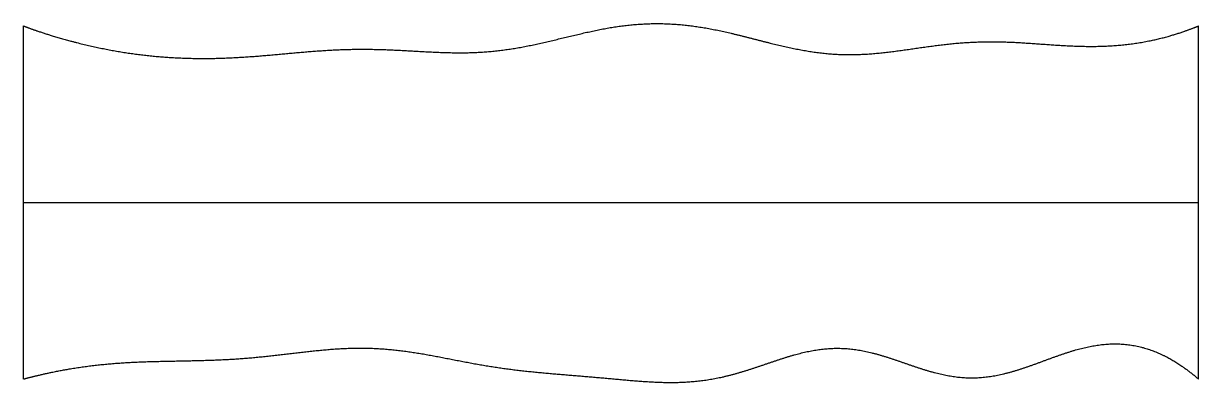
# Model space of a CAD drawing. Header units: millimetres. Extents: x 0 to 10, y 0 to 3.
import ezdxf

# ---------------------------------------------------------------- set-up
doc = ezdxf.new("R2010")
doc.units = ezdxf.units.MM
doc.layers.get('0').update_dxf_attribs({"linetype": 'CONTINUOUS'})

msp = doc.modelspace()

# ---------------------------------------------------------------- linework, layer by layer
for points in [[(0, 3), (0.039, 2.985), (0.118, 2.957), (0.236, 2.918), (0.394, 2.872), (0.593, 2.823), (0.792, 2.784), (0.992, 2.754), (1.192, 2.734), (1.393, 2.724), (1.594, 2.722), (1.795, 2.73), (1.995, 2.743), (2.196, 2.762), (2.396, 2.78), (2.597, 2.796), (2.797, 2.804), (2.998, 2.803), (3.199, 2.795), (3.401, 2.782), (3.602, 2.772), (3.802, 2.77), (4.002, 2.783), (4.201, 2.81), (4.4, 2.852), (4.599, 2.9), (4.798, 2.949), (4.997, 2.99), (5.197, 3.016), (5.398, 3.025), (5.599, 3.015), (5.8, 2.988), (6.001, 2.945), (6.201, 2.894), (6.4, 2.842), (6.599, 2.797), (6.798, 2.765), (6.997, 2.752), (7.197, 2.759), (7.397, 2.781), (7.597, 2.811), (7.798, 2.84), (7.999, 2.861), (8.2, 2.869), (8.401, 2.865), (8.602, 2.851), (8.802, 2.836), (9.002, 2.825), (9.203, 2.825), (9.402, 2.84), (9.602, 2.873), (9.761, 2.914), (9.881, 2.954), (9.96, 2.984), (10, 3)], [(0, 0), (0, 0.12), (0, 0.36), (0, 0.72), (0, 1.2), (0, 1.8), (0, 2.28), (0, 2.64), (0, 2.88), (0, 3)], [(10, 0), (10, 0.12), (10, 0.36), (10, 0.72), (10, 1.2), (10, 1.8), (10, 2.28), (10, 2.64), (10, 2.88), (10, 3)], [(0, 1.5), (0.4, 1.5), (1.2, 1.5), (2.4, 1.5), (4, 1.5), (6, 1.5), (7.6, 1.5), (8.8, 1.5), (9.6, 1.5), (10, 1.5)], [(0, 0), (0.04, 0.011), (0.12, 0.031), (0.24, 0.059), (0.4, 0.09), (0.6, 0.118), (0.801, 0.137), (1.002, 0.147), (1.203, 0.152), (1.404, 0.155), (1.605, 0.16), (1.806, 0.169), (2.008, 0.186), (2.209, 0.209), (2.41, 0.233), (2.611, 0.255), (2.812, 0.266), (3.013, 0.263), (3.213, 0.244), (3.413, 0.213), (3.613, 0.174), (3.814, 0.134), (4.014, 0.099), (4.214, 0.073), (4.415, 0.053), (4.615, 0.036), (4.816, 0.02), (5.018, 0.002), (5.219, -0.017), (5.421, -0.031), (5.622, -0.031), (5.823, -0.012), (6.024, 0.031), (6.224, 0.094), (6.423, 0.165), (6.622, 0.228), (6.821, 0.265), (7.019, 0.267), (7.218, 0.23), (7.417, 0.166), (7.615, 0.093), (7.814, 0.033), (8.013, 0.002), (8.212, 0.011), (8.411, 0.056), (8.61, 0.126), (8.809, 0.203), (9.007, 0.268), (9.206, 0.305), (9.404, 0.303), (9.603, 0.255), (9.762, 0.178), (9.881, 0.098), (9.96, 0.034), (10, 0)]]:
    msp.add_open_spline(points, degree=5)

doc.saveas('drawing.dxf')
